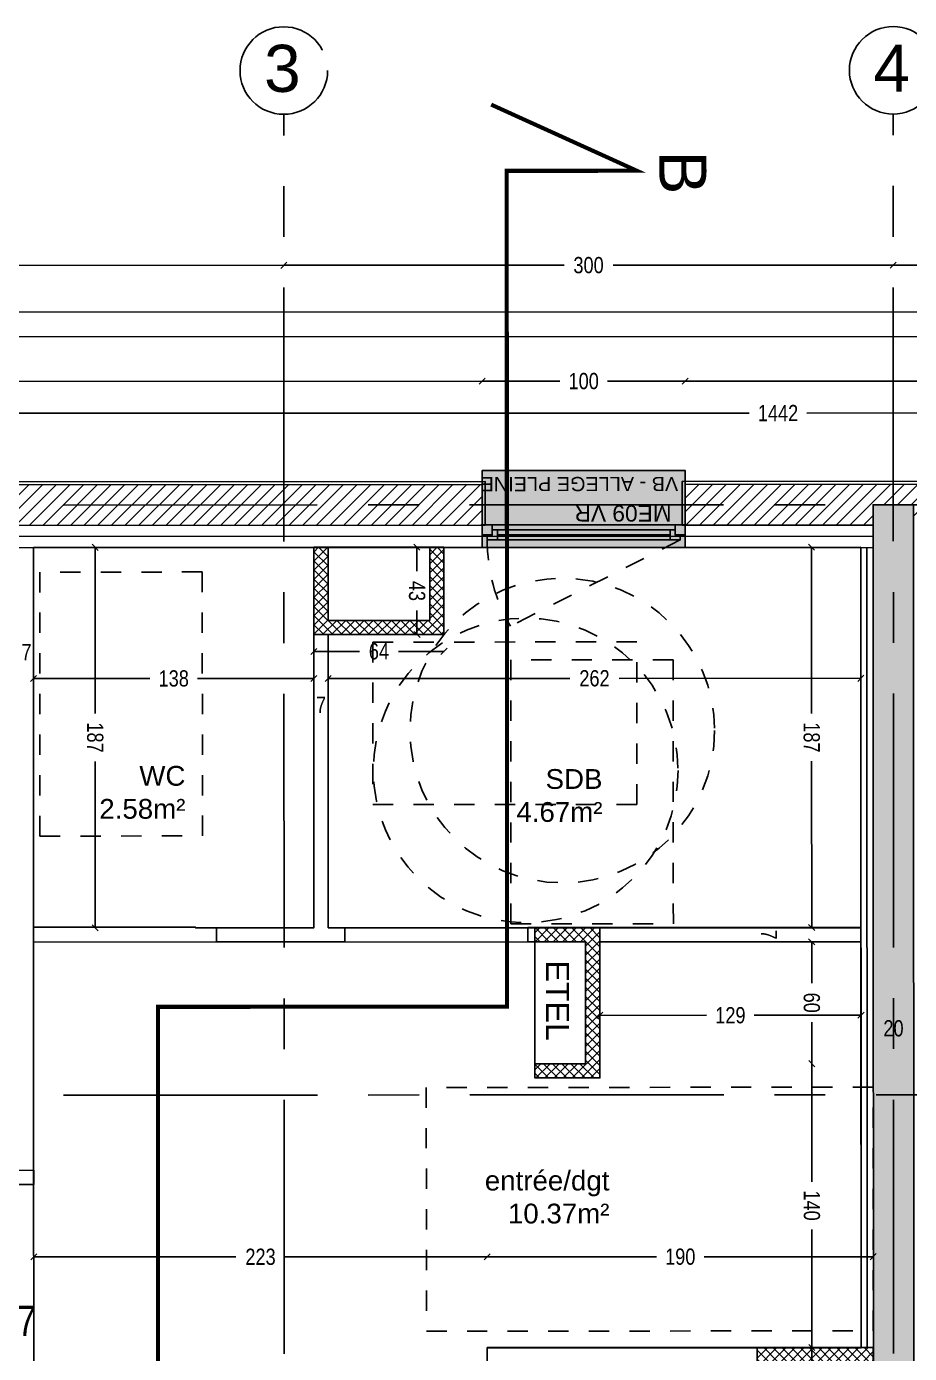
# Model space of a CAD drawing. Header units: millimetres. Extents: x -11.2 to 20.6, y -11.4 to 6.8.
# Drawn here: x -4.27 to 0.08, y 0.23 to 6.76 of the extents above; entities that cross this region are included whole.
import ezdxf

# ---------------------------------------------------------------- set-up
doc = ezdxf.new("R2010")
doc.units = ezdxf.units.MM
for name, pattern in [('0.0.1_Plan masse$0$cartouche PRO tranche 1$0${ Batten }', [0]), ('AXESx2', [4, 2.5, -0.5, 0.5, -0.5]), ('CACHE', [0.375, 0.25, -0.125]), ('INTERROMPU', [0.75, 0.5, -0.25])]:
    doc.linetypes.add(name, pattern=pattern)
doc.layers.get('Defpoints').update_dxf_attribs({"color": 1})
for name, color, linetype in [('01_AH_Coupes', 195, 'AXESx2'), ("02_AH_Files d'axes", 147, 'AXESx2'), ('02_AH_Structure Béton', 10, 'Continuous'), ('02_AH_Structure Béton_H', 11, 'Continuous'), ('02_AH_Structure Maçonnée', 230, 'Continuous'), ('02_AH_Structure Maçonnée_H', 231, 'Continuous'), ('03_AH_Menuiseries Ext', 3, 'Continuous'), ('04_AH_Cloisons', 150, 'Continuous'), ('04_AH_Cloisons_H', 153, 'Continuous'), ('04_AH_Isolation', 2, 'Continuous'), ('04_AH_Isolation_H', 2, 'Continuous'), ('07_AH_Côtes 50e', 7, 'Continuous'), ('07_AH_Perso-Symboles-...', 8, 'Continuous'), ('07_AH_Textes 50e', 7, 'Continuous')]:
    doc.layers.add(name, color=color, linetype=linetype)
doc.layers.add('07_AH_SHAB', color=130, linetype='Continuous', plot=False)
doc.layers.add('10_AH_PANTONE BLANC', color=7, linetype='Continuous', lineweight=0, true_color=0xffffff)
doc.styles.add('ARIAL', font='arial.ttf', dxfattribs={"width": 0.8})
doc.styles.add('Texte 1000', font='arial.ttf', dxfattribs={"height": 1.5})
doc.styles.add('Texte 50', font='arial.ttf', dxfattribs={"height": 0.075})
doc.dimstyles.new('B+B_100', dxfattribs={"dimscale": 0, "dimtxt": 0.15, "dimasz": 0.035, "dimexe": 0.015, "dimexo": 0.03, "dimgap": 0.05, "dimtad": 0, "dimdec": 0, "dimlfac": 100, "dimdsep": 46, "dimtxsty": 'ARIAL', "dimblk": 'OBLIQUE', "dimcen": 0, "dimse1": 1, "dimse2": 1, "dimadec": 0, "dimazin": 0, "dimtp": 5, "dimtm": 2, "dimtfac": 1, "dimtdec": 0, "dimtofl": 0, "dimtmove": 2, "dimatfit": 3, "dimldrblk": 'OBLIQUE', "dimfxl": 1, "dimtolj": 1, "dimarcsym": 0})
doc.dimstyles.new('B+B_50', dxfattribs={"dimscale": 0, "dimtxt": 0.08, "dimasz": 0.03, "dimexe": 0.015, "dimexo": 0.03, "dimgap": 0.05, "dimtad": 0, "dimdec": 0, "dimlfac": 100, "dimdsep": 46, "dimtxsty": 'ARIAL', "dimblk": 'OBLIQUE', "dimcen": 0, "dimse1": 1, "dimse2": 1, "dimadec": 0, "dimazin": 0, "dimtp": 5, "dimtm": 2, "dimtfac": 1, "dimtdec": 0, "dimtofl": 0, "dimtmove": 2, "dimatfit": 3, "dimldrblk": 'OBLIQUE', "dimfxl": 1, "dimtolj": 1, "dimarcsym": 0})
pattern_1 = [(45.0186991, (-4278.322744, -90.391835), (-0.02245796613, 0.02244331208), []), (135.0186991, (-4278.322744, -90.391835), (-0.02244331208, -0.02245796613), [])]

# ---------------------------------------------------------------- blocks, each defined once
blk = doc.blocks.new('_Oblique')
at = {"color": 0, "linetype": 'ByBlock', "lineweight": -2}
blk.add_line((-0.5, -0.5), (0.5, 0.5), dxfattribs=at)
blk = doc.blocks.new('*D329')
at = {"layer": '07_AH_Côtes 50e', "color": 0, "lineweight": -2, "transparency": 16777216}
for p, q in [((-8.6815, 5.0122), (-5.4745, 5.0132)), ((-2.0258, 5.0143), (-5.2328, 5.0133))]:
    blk.add_line(p, q, dxfattribs=at)
at = {"layer": 'Defpoints', "color": 0, "transparency": 16777216}
for p in [(-2.0258, 5.0143), (-2.0257, 4.6452), (-8.6813, 4.523)]:
    blk.add_point(p, dxfattribs=at)
at = {"layer": '07_AH_Côtes 50e', "color": 0, "lineweight": -2, "transparency": 16777216, "xscale": 0.03, "yscale": 0.03, "zscale": 0.03}
for p, rotation in [((-8.6815, 5.0122), 180.0186991388701), ((-2.0258, 5.0143), 0.01869913887016166)]:
    blk.add_blockref('_Oblique', p, dxfattribs=dict(at, rotation=rotation))
at = {"layer": '07_AH_Côtes 50e', "color": 0, "transparency": 16777216, "insert": (-5.3536, 5.0132), "char_height": 0.08, "attachment_point": 5, "rotation": 0.0187, "style": 'ARIAL'}
blk.add_mtext('\\A1;666', dxfattribs=at)
blk = doc.blocks.new('*D330')
at = {"layer": '07_AH_Côtes 50e', "color": 0, "lineweight": -2, "transparency": 16777216}
for p, q in [((-2.0258, 5.0143), (-1.6434, 5.0145)), ((-1.0258, 5.0147), (-1.4082, 5.0145))]:
    blk.add_line(p, q, dxfattribs=at)
at = {"layer": 'Defpoints', "color": 0, "transparency": 16777216}
for p in [(-1.0258, 5.0147), (-2.0257, 4.6452), (-1.0257, 4.6753)]:
    blk.add_point(p, dxfattribs=at)
at = {"layer": '07_AH_Côtes 50e', "color": 0, "lineweight": -2, "transparency": 16777216, "xscale": 0.03, "yscale": 0.03, "zscale": 0.03}
for p, rotation in [((-2.0258, 5.0143), 180.0186991388701), ((-1.0258, 5.0147), 0.01869913887016166)]:
    blk.add_blockref('_Oblique', p, dxfattribs=dict(at, rotation=rotation))
at = {"layer": '07_AH_Côtes 50e', "color": 0, "transparency": 16777216, "insert": (-1.5258, 5.0145), "char_height": 0.08, "attachment_point": 5, "rotation": 0.0187, "style": 'ARIAL'}
blk.add_mtext('\\A1;100', dxfattribs=at)
blk = doc.blocks.new('*D331')
at = {"layer": '07_AH_Côtes 50e', "color": 0, "lineweight": -2, "transparency": 16777216}
for p, q in [((-1.0258, 5.0147), (0.3391, 5.0151)), ((1.9464, 5.0156), (0.5816, 5.0152))]:
    blk.add_line(p, q, dxfattribs=at)
at = {"layer": 'Defpoints', "color": 0, "transparency": 16777216}
for p in [(1.9464, 5.0156), (-1.0257, 4.6753), (1.9465, 4.6764)]:
    blk.add_point(p, dxfattribs=at)
at = {"layer": '07_AH_Côtes 50e', "color": 0, "lineweight": -2, "transparency": 16777216, "xscale": 0.03, "yscale": 0.03, "zscale": 0.03}
for p, rotation in [((-1.0258, 5.0147), 180.0186991388701), ((1.9464, 5.0156), 0.01869913887016166)]:
    blk.add_blockref('_Oblique', p, dxfattribs=dict(at, rotation=rotation))
at = {"layer": '07_AH_Côtes 50e', "color": 0, "transparency": 16777216, "insert": (0.4603, 5.0151), "char_height": 0.08, "attachment_point": 5, "rotation": 0.0187, "style": 'ARIAL'}
blk.add_mtext('\\A1;297', dxfattribs=at)
blk = doc.blocks.new('*D333')
at = {"layer": '07_AH_Côtes 50e', "color": 0, "lineweight": -2, "transparency": 16777216}
for p, q in [((-7.8017, 5.2317), (0.9358, 5.2345)), ((9.9583, 5.2375), (1.2208, 5.2346))]:
    blk.add_line(p, q, dxfattribs=at)
at = {"layer": 'Defpoints', "color": 0, "transparency": 16777216}
for p in [(9.9583, 5.2375), (-7.8016, 4.8625), (9.9584, 4.8683)]:
    blk.add_point(p, dxfattribs=at)
at = {"layer": '07_AH_Côtes 50e', "color": 0, "lineweight": -2, "transparency": 16777216, "xscale": 0.03, "yscale": 0.03, "zscale": 0.03}
for p, rotation in [((-7.8017, 5.2317), 180.0186991388701), ((9.9583, 5.2375), 0.01869913887016166)]:
    blk.add_blockref('_Oblique', p, dxfattribs=dict(at, rotation=rotation))
at = {"layer": '07_AH_Côtes 50e', "color": 0, "transparency": 16777216, "insert": (1.0783, 5.2346), "char_height": 0.08, "attachment_point": 5, "rotation": 0.0187, "style": 'ARIAL'}
blk.add_mtext('\\A1;1776', dxfattribs=at)
blk = doc.blocks.new('*D337')
at = {"layer": '07_AH_Côtes 50e', "color": 0, "lineweight": -2, "transparency": 16777216}
for p, q in [((19.1058, 5.3616), (5.3583, 5.3571)), ((-8.6816, 5.3525), (5.0659, 5.357))]:
    blk.add_line(p, q, dxfattribs=at)
at = {"layer": 'Defpoints', "color": 0, "transparency": 16777216}
for p in [(19.1058, 5.3616), (-8.6813, 4.523), (19.106, 4.5321)]:
    blk.add_point(p, dxfattribs=at)
at = {"layer": '07_AH_Côtes 50e', "color": 0, "lineweight": -2, "transparency": 16777216, "xscale": 0.03, "yscale": 0.03, "zscale": 0.03}
for p, rotation in [((-8.6816, 5.3525), 180.0186991388701), ((19.1058, 5.3616), 0.01869913887016166)]:
    blk.add_blockref('_Oblique', p, dxfattribs=dict(at, rotation=rotation))
at = {"layer": '07_AH_Côtes 50e', "color": 0, "transparency": 16777216, "insert": (5.2121, 5.3571), "char_height": 0.08, "attachment_point": 5, "rotation": 0.0187, "style": 'ARIAL'}
blk.add_mtext('\\A1;2779', dxfattribs=at)
blk = doc.blocks.new('*D349')
at = {"layer": '07_AH_Côtes 50e', "color": 0, "lineweight": -2, "transparency": 16777216}
for p, q in [((-0.7974, -7.8746), (0.0357, -7.8743)), ((1.104, -7.874), (0.2709, -7.8742))]:
    blk.add_line(p, q, dxfattribs=at)
at = {"layer": 'Defpoints', "color": 0, "transparency": 16777216}
for p in [(1.0999, 4.6462), (-0.7975, -7.4395), (1.104, -7.874)]:
    blk.add_point(p, dxfattribs=at)
at = {"layer": '07_AH_Côtes 50e', "color": 0, "lineweight": -2, "transparency": 16777216, "xscale": 0.03, "yscale": 0.03, "zscale": 0.03}
for p, rotation in [((-0.7974, -7.8746), 180.0186991388701), ((1.104, -7.874), 0.01869913887016166)]:
    blk.add_blockref('_Oblique', p, dxfattribs=dict(at, rotation=rotation))
at = {"layer": '07_AH_Côtes 50e', "color": 0, "transparency": 16777216, "insert": (0.1533, -7.8743), "char_height": 0.08, "attachment_point": 5, "rotation": 0.0187, "style": 'ARIAL'}
blk.add_mtext('\\A1;190', dxfattribs=at)
blk = doc.blocks.new('*D400')
at = {"layer": 'Defpoints', "color": 0, "transparency": 16777216}
for p in [(-0.1006, 1.8271), (0.0994, 1.7659), (-0.1006, 1.7585)]:
    blk.add_point(p, dxfattribs=at)
at = {"layer": '07_AH_Côtes 50e', "color": 0, "transparency": 16777216, "insert": (-0.0006, 1.8272), "char_height": 0.08, "attachment_point": 5, "rotation": 0.0187, "style": 'ARIAL'}
blk.add_mtext('\\A1;20', dxfattribs=at)
blk = doc.blocks.new('*D558')
at = {"layer": '07_AH_Côtes 50e', "color": 0, "lineweight": -2, "transparency": 16777216}
for p, q in [((-6.0251, 5.584), (-4.6338, 5.5845)), ((-3.0018, 5.585), (-4.3931, 5.5846))]:
    blk.add_line(p, q, dxfattribs=at)
at = {"layer": 'Defpoints', "color": 0, "transparency": 16777216}
for p in [(-3.0019, 5.9733), (-6.0252, 5.7172), (-3.0018, 5.585)]:
    blk.add_point(p, dxfattribs=at)
at = {"layer": '07_AH_Côtes 50e', "color": 0, "lineweight": -2, "transparency": 16777216, "xscale": 0.03, "yscale": 0.03, "zscale": 0.03}
for p, rotation in [((-6.0251, 5.584), 180.0186991388964), ((-3.0018, 5.585), 0.01869913889636942)]:
    blk.add_blockref('_Oblique', p, dxfattribs=dict(at, rotation=rotation))
at = {"layer": '07_AH_Côtes 50e', "color": 0, "transparency": 16777216, "insert": (-4.5135, 5.5845), "char_height": 0.08, "attachment_point": 5, "rotation": 0.0187, "style": 'ARIAL'}
blk.add_mtext('\\A1;302', dxfattribs=at)
blk = doc.blocks.new('*D559')
at = {"layer": '07_AH_Côtes 50e', "color": 0, "lineweight": -2, "transparency": 16777216}
for p, q in [((-3.0018, 5.585), (-1.6224, 5.5855)), ((-0.0018, 5.586), (-1.3813, 5.5855))]:
    blk.add_line(p, q, dxfattribs=at)
at = {"layer": 'Defpoints', "color": 0, "transparency": 16777216}
for p in [(-3.0019, 5.9733), (-0.0019, 5.9632), (-0.0018, 5.586)]:
    blk.add_point(p, dxfattribs=at)
at = {"layer": '07_AH_Côtes 50e', "color": 0, "lineweight": -2, "transparency": 16777216, "xscale": 0.03, "yscale": 0.03, "zscale": 0.03}
for p, rotation in [((-3.0018, 5.585), 180.0186991388964), ((-0.0018, 5.586), 0.01869913889636942)]:
    blk.add_blockref('_Oblique', p, dxfattribs=dict(at, rotation=rotation))
at = {"layer": '07_AH_Côtes 50e', "color": 0, "transparency": 16777216, "insert": (-1.5018, 5.5855), "char_height": 0.08, "attachment_point": 5, "rotation": 0.0187, "style": 'ARIAL'}
blk.add_mtext('\\A1;300', dxfattribs=at)
blk = doc.blocks.new('*D560')
at = {"layer": '07_AH_Côtes 50e', "color": 0, "lineweight": -2, "transparency": 16777216}
for p, q in [((-0.0018, 5.586), (3.1385, 5.587)), ((6.5082, 5.5881), (3.3679, 5.5871))]:
    blk.add_line(p, q, dxfattribs=at)
at = {"layer": 'Defpoints', "color": 0, "transparency": 16777216}
for p in [(-0.0019, 5.9632), (6.5081, 5.7988), (6.5082, 5.5881)]:
    blk.add_point(p, dxfattribs=at)
at = {"layer": '07_AH_Côtes 50e', "color": 0, "lineweight": -2, "transparency": 16777216, "xscale": 0.03, "yscale": 0.03, "zscale": 0.03}
for p, rotation in [((-0.0018, 5.586), 180.0186991388964), ((6.5082, 5.5881), 0.01869913889631853)]:
    blk.add_blockref('_Oblique', p, dxfattribs=dict(at, rotation=rotation))
at = {"layer": '07_AH_Côtes 50e', "color": 0, "transparency": 16777216, "insert": (3.2532, 5.587), "char_height": 0.08, "attachment_point": 5, "rotation": 0.0187, "style": 'ARIAL'}
blk.add_mtext('\\A1;651', dxfattribs=at)
blk = doc.blocks.new('FEN09')
at = {"layer": '10_AH_PANTONE BLANC'}
h = blk.add_hatch(color=256, dxfattribs=at)
h.dxf.hatch_style = 1
h.paths.add_polyline_path([(28.1752, 171.7799), (27.1752, 171.7804), (27.1753, 172.1597), (28.1753, 172.1592)])
at = {"ltscale": 0.1}
for p, q in [((28.1003, 172.1217), (27.2503, 172.1221)), ((28.1753, 172.1217), (28.1753, 172.0967)), ((28.1003, 172.0967), (27.2503, 172.0971)), ((28.1378, 172.0967), (28.1253, 172.0967)), ((28.1753, 172.0967), (28.1753, 172.0967))]:
    blk.add_line(p, q, dxfattribs=at)
at = {"color": 251}
blk.add_line((27.2253, 172.0471), (28.1753, 172.0467), dxfattribs=at)
at = {"color": 251, "linetype": 'CACHE', "ltscale": 0.3, "flags": 128}
blk.add_lwpolyline([(27.2003, 172.1221), (28.0366, 172.5467)], dxfattribs=at)
at = {"ltscale": 0.1}
for points in [[(28.1753, 172.1592), (27.1753, 172.1597), (27.1752, 171.7804), (28.1752, 171.7799)], [(27.2253, 172.0971), (27.1753, 172.0971), (27.1753, 172.0471), (27.2253, 172.0471)], [(27.2253, 172.0471), (27.2253, 172.0971), (27.1753, 172.0971), (27.1753, 172.0471)], [(28.1253, 172.0467), (28.1253, 172.0967), (28.1753, 172.0967), (28.1753, 172.0467)]]:
    blk.add_lwpolyline(points, close=True, dxfattribs=at)
blk.add_lwpolyline([(27.1752, 171.7804), (28.1752, 171.7799), (28.1753, 172.1592), (27.1753, 172.1597)], close=True)
for points in [[(27.2253, 172.0721), (27.2503, 172.0721), (27.2503, 172.1221), (27.2003, 172.1221), (27.2003, 172.0971)], [(28.1253, 172.0717), (28.1003, 172.0717), (28.1003, 172.1217), (28.1503, 172.1217), (28.1503, 172.0967)], [(27.2253, 172.0721), (28.1253, 172.0717)], [(28.1378, 172.0967), (28.1253, 172.0967)]]:
    blk.add_lwpolyline(points, dxfattribs=at)
at = {"color": 251, "linetype": 'CACHE', "ltscale": 0.3}
blk.add_arc((27.3003, 172.1221), 0.85, 359.9744, 29.97441, dxfattribs=at)
at = {"insert": (27.2422, 172.0314), "char_height": 0.08, "attachment_point": 1, "rotation": 359.97441, "style": 'Texte 1000'}
blk.add_mtext_dynamic_manual_height_columns('ME09 VR', width=1.459488, gutter_width=7.5, heights=[0], dxfattribs=at)
at = {"layer": '03_AH_Menuiseries Ext', "ltscale": 0.1, "insert": (28.3952, 171.8107), "char_height": 0.07, "attachment_point": 8, "rotation": 360, "style": 'Texte 50'}
blk.add_mtext_dynamic_manual_height_columns('\\A1;\\pxql;VB - ALLEGE PLEINE', width=2.370484, gutter_width=0.4, heights=[0], dxfattribs=at)
blk = doc.blocks.new('*D429')
at = {"layer": '07_AH_Côtes 50e', "color": 0, "lineweight": -2, "transparency": 16777216}
for p, q in [((-7.7766, 4.8552), (-0.7113, 4.8575)), ((6.6384, 4.8599), (-0.4269, 4.8576))]:
    blk.add_line(p, q, dxfattribs=at)
at = {"layer": 'Defpoints', "color": 0, "transparency": 16777216}
for p in [(-7.7766, 4.8552), (-7.7765, 4.653), (6.6385, 4.538)]:
    blk.add_point(p, dxfattribs=at)
at = {"layer": '07_AH_Côtes 50e', "color": 0, "lineweight": -2, "transparency": 16777216, "xscale": 0.03, "yscale": 0.03, "zscale": 0.03}
for p, rotation in [((-7.7766, 4.8552), 180.0186991388701), ((6.6384, 4.8599), 0.01869913887019514)]:
    blk.add_blockref('_Oblique', p, dxfattribs=dict(at, rotation=rotation))
at = {"layer": '07_AH_Côtes 50e', "color": 0, "transparency": 16777216, "insert": (-0.5691, 4.8575), "char_height": 0.08, "attachment_point": 5, "rotation": 0.0187, "style": 'ARIAL'}
blk.add_mtext('\\A1;1442', dxfattribs=at)
blk = doc.blocks.new('*D350')
at = {"layer": '07_AH_Côtes 50e', "color": 0, "lineweight": -2, "transparency": 16777216}
for p, q in [((-2.784, 3.5505), (-1.5935, 3.5509)), ((-0.1612, 3.5513), (-1.3517, 3.5509))]:
    blk.add_line(p, q, dxfattribs=at)
at = {"layer": 'Defpoints', "color": 0, "transparency": 16777216}
for p in [(-2.784, 3.5505), (-2.784, 3.523), (-0.1611, 3.5238)]:
    blk.add_point(p, dxfattribs=at)
at = {"layer": '07_AH_Côtes 50e', "color": 0, "lineweight": -2, "transparency": 16777216, "xscale": 0.03, "yscale": 0.03, "zscale": 0.03}
for p, rotation in [((-2.784, 3.5505), 180.0186991388701), ((-0.1612, 3.5513), 0.01869913887019514)]:
    blk.add_blockref('_Oblique', p, dxfattribs=dict(at, rotation=rotation))
at = {"layer": '07_AH_Côtes 50e', "color": 0, "transparency": 16777216, "insert": (-1.4726, 3.5509), "char_height": 0.08, "attachment_point": 5, "rotation": 0.0187, "style": 'ARIAL'}
blk.add_mtext('\\A1;262', dxfattribs=at)
blk = doc.blocks.new('*D351')
at = {"layer": 'Defpoints', "color": 0, "transparency": 16777216}
for p in [(-2.854, 3.6188), (-2.854, 3.5504), (-2.784, 3.523)]:
    blk.add_point(p, dxfattribs=at)
at = {"layer": '07_AH_Côtes 50e', "color": 0, "transparency": 16777216, "insert": (-2.819, 3.4205), "char_height": 0.08, "attachment_point": 5, "rotation": 0.0187, "style": 'ARIAL'}
blk.add_mtext('\\A1;7', dxfattribs=at)
blk = doc.blocks.new('*D431')
at = {"layer": '07_AH_Côtes 50e', "color": 0, "lineweight": -2, "transparency": 16777216}
for p, q in [((-4.234, 3.55), (-3.6618, 3.5502)), ((-2.854, 3.5504), (-3.4262, 3.5503))]:
    blk.add_line(p, q, dxfattribs=at)
at = {"layer": 'Defpoints', "color": 0, "transparency": 16777216}
for p in [(-2.854, 3.6188), (-4.234, 3.55), (-4.234, 3.55)]:
    blk.add_point(p, dxfattribs=at)
at = {"layer": '07_AH_Côtes 50e', "color": 0, "lineweight": -2, "transparency": 16777216, "xscale": 0.03, "yscale": 0.03, "zscale": 0.03}
for p, rotation in [((-4.234, 3.55), 180.0186991388701), ((-2.854, 3.5504), 0.01869913887019514)]:
    blk.add_blockref('_Oblique', p, dxfattribs=dict(at, rotation=rotation))
at = {"layer": '07_AH_Côtes 50e', "color": 0, "transparency": 16777216, "insert": (-3.544, 3.5502), "char_height": 0.08, "attachment_point": 5, "rotation": 0.0187, "style": 'ARIAL'}
blk.add_mtext('\\A1;138', dxfattribs=at)
blk = doc.blocks.new('*D432')
at = {"layer": 'Defpoints', "color": 0, "transparency": 16777216}
for p in [(-4.3039, 3.55), (-4.3039, 3.55), (-4.234, 3.55)]:
    blk.add_point(p, dxfattribs=at)
at = {"layer": '07_AH_Côtes 50e', "color": 0, "transparency": 16777216, "insert": (-4.269, 3.68), "char_height": 0.08, "attachment_point": 5, "rotation": 0.0187, "style": 'ARIAL'}
blk.add_mtext('\\A1;7', dxfattribs=at)
blk = doc.blocks.new('*D353')
at = {"layer": '07_AH_Côtes 50e', "color": 0, "lineweight": -2, "transparency": 16777216}
for p, q in [((-2.0004, 0.7024), (-1.1679, 0.7027)), ((-0.1002, 0.703), (-0.9327, 0.7028))]:
    blk.add_line(p, q, dxfattribs=at)
at = {"layer": 'Defpoints', "color": 0, "transparency": 16777216}
for p in [(-2.0004, 0.7024), (-2.0002, 0.2551), (-0.1001, 0.2558)]:
    blk.add_point(p, dxfattribs=at)
at = {"layer": '07_AH_Côtes 50e', "color": 0, "lineweight": -2, "transparency": 16777216, "xscale": 0.03, "yscale": 0.03, "zscale": 0.03}
for p, rotation in [((-2.0004, 0.7024), 180.0186991388701), ((-0.1002, 0.703), 0.01869913887019514)]:
    blk.add_blockref('_Oblique', p, dxfattribs=dict(at, rotation=rotation))
at = {"layer": '07_AH_Côtes 50e', "color": 0, "transparency": 16777216, "insert": (-1.0503, 0.7027), "char_height": 0.08, "attachment_point": 5, "rotation": 0.0187, "style": 'ARIAL'}
blk.add_mtext('\\A1;190', dxfattribs=at)
blk = doc.blocks.new('*D433')
at = {"layer": '07_AH_Côtes 50e', "color": 0, "lineweight": -2, "transparency": 16777216}
for p, q in [((-4.2331, 0.7017), (-3.238, 0.702)), ((-2.0004, 0.7024), (-2.9955, 0.7021))]:
    blk.add_line(p, q, dxfattribs=at)
at = {"layer": 'Defpoints', "color": 0, "transparency": 16777216}
for p in [(-4.2332, 1.0942), (-4.2331, 0.7017), (-2.0002, 0.2551)]:
    blk.add_point(p, dxfattribs=at)
at = {"layer": '07_AH_Côtes 50e', "color": 0, "lineweight": -2, "transparency": 16777216, "xscale": 0.03, "yscale": 0.03, "zscale": 0.03}
for p, rotation in [((-4.2331, 0.7017), 180.0186991388701), ((-2.0004, 0.7024), 0.01869913887019514)]:
    blk.add_blockref('_Oblique', p, dxfattribs=dict(at, rotation=rotation))
at = {"layer": '07_AH_Côtes 50e', "color": 0, "transparency": 16777216, "insert": (-3.1167, 0.7021), "char_height": 0.08, "attachment_point": 5, "rotation": 0.0187, "style": 'ARIAL'}
blk.add_mtext('\\A1;223', dxfattribs=at)
blk = doc.blocks.new('*D354')
at = {"layer": 'Defpoints', "color": 0, "transparency": 16777216}
for p in [(-4.3032, 1.0592), (-4.2332, 1.0942), (-4.3031, 0.7017)]:
    blk.add_point(p, dxfattribs=at)
at = {"layer": '07_AH_Côtes 50e', "color": 0, "transparency": 16777216, "insert": (-4.268, 0.3867), "char_height": 0.15, "attachment_point": 5, "rotation": 0.0187, "style": 'ARIAL'}
blk.add_mtext('\\A1;7', dxfattribs=at)
blk = doc.blocks.new('*D434')
at = {"layer": '07_AH_Côtes 50e', "color": 0, "lineweight": -2, "transparency": 16777216}
for p, q in [((-1.4463, 1.8914), (-0.9212, 1.8916)), ((-0.1606, 1.8918), (-0.6857, 1.8917))]:
    blk.add_line(p, q, dxfattribs=at)
at = {"layer": 'Defpoints', "color": 0, "transparency": 16777216}
for p in [(-1.4463, 1.8914), (-1.4462, 1.6534), (-0.1605, 1.6538)]:
    blk.add_point(p, dxfattribs=at)
at = {"layer": '07_AH_Côtes 50e', "color": 0, "lineweight": -2, "transparency": 16777216, "xscale": 0.03, "yscale": 0.03, "zscale": 0.03}
for p, rotation in [((-1.4463, 1.8914), 180.0186991388701), ((-0.1606, 1.8918), 0.01869913887019514)]:
    blk.add_blockref('_Oblique', p, dxfattribs=dict(at, rotation=rotation))
at = {"layer": '07_AH_Côtes 50e', "color": 0, "transparency": 16777216, "insert": (-0.8035, 1.8916), "char_height": 0.08, "attachment_point": 5, "rotation": 0.0187, "style": 'ARIAL'}
blk.add_mtext('\\A1;129', dxfattribs=at)
blk = doc.blocks.new('*D451')
at = {"layer": '07_AH_Côtes 50e', "color": 0, "lineweight": -2, "transparency": 16777216}
for p, q in [((-2.854, 3.6837), (-2.6296, 3.6838)), ((-2.2134, 3.6839), (-2.4379, 3.6838))]:
    blk.add_line(p, q, dxfattribs=at)
at = {"layer": 'Defpoints', "color": 0, "transparency": 16777216}
for p in [(-2.8541, 3.7665), (-2.2135, 3.7667), (-2.2134, 3.6839)]:
    blk.add_point(p, dxfattribs=at)
at = {"layer": '07_AH_Côtes 50e', "color": 0, "lineweight": -2, "transparency": 16777216, "xscale": 0.03, "yscale": 0.03, "zscale": 0.03}
for p, rotation in [((-2.854, 3.6837), 180.0186991388701), ((-2.2134, 3.6839), 0.01869913887016166)]:
    blk.add_blockref('_Oblique', p, dxfattribs=dict(at, rotation=rotation))
at = {"layer": '07_AH_Côtes 50e', "color": 0, "transparency": 16777216, "insert": (-2.5337, 3.6838), "char_height": 0.08, "attachment_point": 5, "rotation": 0.0187, "style": 'ARIAL'}
blk.add_mtext('\\A1;64', dxfattribs=at)
blk = doc.blocks.new('*D361')
at = {"layer": '07_AH_Côtes 50e', "color": 0, "lineweight": -2, "transparency": 16777216}
for p, q in [((-0.4039, 4.1965), (-0.4037, 3.3778)), ((-0.4033, 2.3237), (-0.4036, 3.1424))]:
    blk.add_line(p, q, dxfattribs=at)
at = {"layer": 'Defpoints', "color": 0, "transparency": 16777216}
for p in [(-0.1821, 4.1965), (-0.4033, 2.3237), (-0.1815, 2.3238)]:
    blk.add_point(p, dxfattribs=at)
at = {"layer": '07_AH_Côtes 50e', "color": 0, "lineweight": -2, "transparency": 16777216, "xscale": 0.03, "yscale": 0.03, "zscale": 0.03}
for p, rotation in [((-0.4039, 4.1965), 90.01869913888217), ((-0.4033, 2.3237), 270.0186991388822)]:
    blk.add_blockref('_Oblique', p, dxfattribs=dict(at, rotation=rotation))
at = {"layer": '07_AH_Côtes 50e', "color": 0, "transparency": 16777216, "insert": (-0.4036, 3.2601), "char_height": 0.08, "attachment_point": 5, "rotation": 270.0187, "style": 'ARIAL'}
blk.add_mtext('\\A1;187', dxfattribs=at)
blk = doc.blocks.new('*D452')
at = {"layer": 'Defpoints', "color": 0, "transparency": 16777216}
for p in [(-0.1815, 2.3238), (-0.4033, 2.2537), (-0.4033, 2.2537)]:
    blk.add_point(p, dxfattribs=at)
at = {"layer": '07_AH_Côtes 50e', "color": 0, "transparency": 16777216, "insert": (-0.6133, 2.2887), "char_height": 0.08, "attachment_point": 5, "rotation": 270.0187, "style": 'ARIAL'}
blk.add_mtext('\\A1;7', dxfattribs=at)
blk = doc.blocks.new('*D453')
at = {"layer": '07_AH_Côtes 50e', "color": 0, "lineweight": -2, "transparency": 16777216}
for p, q in [((-0.4033, 2.2537), (-0.4032, 2.0497)), ((-0.4031, 1.6537), (-0.4032, 1.8578))]:
    blk.add_line(p, q, dxfattribs=at)
at = {"layer": 'Defpoints', "color": 0, "transparency": 16777216}
for p in [(-0.4033, 2.2537), (-0.4535, 1.6537), (-0.4031, 1.6537)]:
    blk.add_point(p, dxfattribs=at)
at = {"layer": '07_AH_Côtes 50e', "color": 0, "lineweight": -2, "transparency": 16777216, "xscale": 0.03, "yscale": 0.03, "zscale": 0.03}
for p, rotation in [((-0.4033, 2.2537), 90.01869913888217), ((-0.4031, 1.6537), 270.0186991388822)]:
    blk.add_blockref('_Oblique', p, dxfattribs=dict(at, rotation=rotation))
at = {"layer": '07_AH_Côtes 50e', "color": 0, "transparency": 16777216, "insert": (-0.4032, 1.9537), "char_height": 0.08, "attachment_point": 5, "rotation": 270.0187, "style": 'ARIAL'}
blk.add_mtext('\\A1;60', dxfattribs=at)
blk = doc.blocks.new('*D454')
at = {"layer": '07_AH_Côtes 50e', "color": 0, "lineweight": -2, "transparency": 16777216}
for p, q in [((-0.4031, 1.6537), (-0.4029, 1.0723)), ((-0.4027, 0.2557), (-0.4028, 0.8371))]:
    blk.add_line(p, q, dxfattribs=at)
at = {"layer": 'Defpoints', "color": 0, "transparency": 16777216}
for p in [(-0.4535, 1.6537), (-0.5294, 0.2556), (-0.4027, 0.2557)]:
    blk.add_point(p, dxfattribs=at)
at = {"layer": '07_AH_Côtes 50e', "color": 0, "lineweight": -2, "transparency": 16777216, "xscale": 0.03, "yscale": 0.03, "zscale": 0.03}
for p, rotation in [((-0.4031, 1.6537), 90.01869913888217), ((-0.4027, 0.2557), 270.0186991388822)]:
    blk.add_blockref('_Oblique', p, dxfattribs=dict(at, rotation=rotation))
at = {"layer": '07_AH_Côtes 50e', "color": 0, "transparency": 16777216, "insert": (-0.4029, 0.9547), "char_height": 0.08, "attachment_point": 5, "rotation": 270.0187, "style": 'ARIAL'}
blk.add_mtext('\\A1;140', dxfattribs=at)
blk = doc.blocks.new('*D455')
at = {"layer": '07_AH_Côtes 50e', "color": 0, "lineweight": -2, "transparency": 16777216}
for p, q in [((-0.4027, 0.2557), (-0.4026, 0.0117)), ((-0.4024, -0.4243), (-0.4025, -0.1804))]:
    blk.add_line(p, q, dxfattribs=at)
at = {"layer": 'Defpoints', "color": 0, "transparency": 16777216}
for p in [(-0.5294, 0.2556), (-0.4024, -0.4243), (-0.4024, -0.4243)]:
    blk.add_point(p, dxfattribs=at)
at = {"layer": '07_AH_Côtes 50e', "color": 0, "lineweight": -2, "transparency": 16777216, "xscale": 0.03, "yscale": 0.03, "zscale": 0.03}
for p, rotation in [((-0.4027, 0.2557), 90.01869913888217), ((-0.4024, -0.4243), 270.0186991388822)]:
    blk.add_blockref('_Oblique', p, dxfattribs=dict(at, rotation=rotation))
at = {"layer": '07_AH_Côtes 50e', "color": 0, "transparency": 16777216, "insert": (-0.4025, -0.0843), "char_height": 0.08, "attachment_point": 5, "rotation": 270.0187, "style": 'ARIAL'}
blk.add_mtext('\\A1;68', dxfattribs=at)
blk = doc.blocks.new('*D467')
at = {"layer": '07_AH_Côtes 50e', "color": 0, "lineweight": -2, "transparency": 16777216}
for p, q in [((-3.9313, 4.1961), (-3.9311, 3.3771)), ((-3.9307, 2.3226), (-3.931, 3.1417))]:
    blk.add_line(p, q, dxfattribs=at)
at = {"layer": 'Defpoints', "color": 0, "transparency": 16777216}
for p in [(-3.9313, 4.1961), (-2.8542, 4.1965), (-2.8536, 2.3229)]:
    blk.add_point(p, dxfattribs=at)
at = {"layer": '07_AH_Côtes 50e', "color": 0, "lineweight": -2, "transparency": 16777216, "xscale": 0.03, "yscale": 0.03, "zscale": 0.03}
for p, rotation in [((-3.9313, 4.1961), 90.01869913888217), ((-3.9307, 2.3226), 270.0186991388822)]:
    blk.add_blockref('_Oblique', p, dxfattribs=dict(at, rotation=rotation))
at = {"layer": '07_AH_Côtes 50e', "color": 0, "transparency": 16777216, "insert": (-3.931, 3.2594), "char_height": 0.08, "attachment_point": 5, "rotation": 270.0187, "style": 'ARIAL'}
blk.add_mtext('\\A1;187', dxfattribs=at)
blk = doc.blocks.new('*D468')
at = {"layer": '07_AH_Côtes 50e', "color": 0, "lineweight": -2, "transparency": 16777216}
for p, q in [((-2.3466, 4.1966), (-2.3465, 4.0788)), ((-2.3464, 3.7666), (-2.3465, 3.8845))]:
    blk.add_line(p, q, dxfattribs=at)
at = {"layer": 'Defpoints', "color": 0, "transparency": 16777216}
for p in [(-2.3579, 4.1966), (-2.3466, 4.1966), (-2.3578, 3.7666)]:
    blk.add_point(p, dxfattribs=at)
at = {"layer": '07_AH_Côtes 50e', "color": 0, "lineweight": -2, "transparency": 16777216, "xscale": 0.03, "yscale": 0.03, "zscale": 0.03}
for p, rotation in [((-2.3466, 4.1966), 90.01869913888217), ((-2.3464, 3.7666), 270.0186991388822)]:
    blk.add_blockref('_Oblique', p, dxfattribs=dict(at, rotation=rotation))
at = {"layer": '07_AH_Côtes 50e', "color": 0, "transparency": 16777216, "insert": (-2.3465, 3.9816), "char_height": 0.08, "attachment_point": 5, "rotation": 270.0187, "style": 'ARIAL'}
blk.add_mtext('\\A1;43', dxfattribs=at)

msp = doc.modelspace()

# ---------------------------------------------------------------- hatches: boundary and pattern name
at = {"layer": '02_AH_Structure Béton_H'}
h = msp.add_hatch(dxfattribs=at)
h.set_pattern_fill('ANSI36', color=256, scale=0.02, angle=0.0187)
h.set_pattern_definition([(45.0186991, (-4278.322744, -90.391835), (0.03363566, 0.1234895056), [0.15875, -0.03175, 0, -0.03175])])
edge = h.paths.add_edge_path()
edge.add_line((0.1002, -0.5), (0.1023, -7.1709))
edge.add_line((0.1023, -7.1709), (-0.0977, -7.1709))
edge.add_line((-0.0977, -7.1709), (-0.1014, 4.4058))
edge.add_line((-0.1014, 4.4058), (0.0986, 4.4059))
edge.add_line((0.0986, 4.4059), (0.1001, -0.3))
at = {"layer": '02_AH_Structure Maçonnée_H'}
h = msp.add_hatch(dxfattribs=at)
h.set_pattern_fill('ANSI31', color=256, scale=0.015, angle=0.0187)
h.set_pattern_definition([(45.0186991, (-4296.581184, -90.397793), (-0.0336869492, 0.0336649681), [])])
h.paths.add_polyline_path([(-2.0256, 4.3052), (-7.7764, 4.3033), (-7.7765, 4.5033), (-2.0257, 4.5052)])
h = msp.add_hatch(dxfattribs=at)
h.set_pattern_fill('ANSI31', color=256, scale=0.015, angle=0.0187)
h.set_pattern_definition([(45.0186991, (-4292.608823, -90.396497), (-0.0336869492, 0.0336649681), [])])
h.paths.add_polyline_path([(-0.1014, 4.3058), (-0.1014, 4.4058), (0.0986, 4.4059), (0.0986, 4.3059), (1.7486, 4.3064), (1.7486, 4.4064), (1.9467, 4.4065), (1.9467, 4.5065), (-1.0257, 4.5055), (-1.0256, 4.3055)])
at = {"layer": '04_AH_Cloisons_H'}
h = msp.add_hatch(dxfattribs=at)
h.set_pattern_fill('ANSI37', color=256, scale=0.01, angle=0.0187)
h.set_pattern_definition(pattern_1)
h.paths.add_polyline_path([(-2.2135, 3.7667), (-2.8541, 3.7665), (-2.8542, 4.1965), (-2.2136, 4.1967)])
h.paths.add_polyline_path([(-2.2835, 3.8367), (-2.7841, 3.8365), (-2.7842, 4.1965), (-2.2836, 4.1967)], flags=16)
h = msp.add_hatch(dxfattribs=at)
h.set_pattern_fill('ANSI37', color=256, scale=0.01, angle=0.0187)
h.set_pattern_definition(pattern_1)
h.paths.add_polyline_path([(-1.4464, 2.3234), (-1.7664, 2.3233), (-1.7662, 1.5833), (-1.4462, 1.5834)])
h.paths.add_polyline_path([(-1.5164, 2.2534), (-1.7664, 2.2533), (-1.7662, 1.6533), (-1.5162, 1.6534)], flags=16)
h = msp.add_hatch(dxfattribs=at)
h.set_pattern_fill('ANSI37', color=256, scale=0.01, angle=0.0187)
h.set_pattern_definition(pattern_1)
h.paths.add_polyline_path([(-0.6709, 0.2556), (-0.1001, 0.2558), (-0.0999, -0.4242), (-0.6707, -0.4244)])
h.paths.add_polyline_path([(-0.6009, 0.1856), (-0.1001, 0.1858), (-0.0999, -0.3542), (-0.6007, -0.3544)], flags=16)

# ---------------------------------------------------------------- linework, layer by layer
at = {"layer": '01_AH_Coupes', "const_width": 0.02}
msp.add_lwpolyline([(-1.9811, 6.3764), (-1.2635, 6.0505), (-1.9045, 6.0503), (-1.9032, 1.9339), (-3.6215, 1.9334), (-3.6172, -11.0653), (-2.5061, -11.0649), (-3.2235, -11.3913)], dxfattribs=at)
at = {"layer": "02_AH_Files d'axes", "ltscale": 0.5}
for p, q in [((-2.9968, -9.775), (-3.0021, 6.3289)), ((0.0032, -9.774), (-0.0021, 6.3299)), ((-10.0874, 4.4025), (20.1786, 4.4124)), ((-10.0864, 1.4967), (18.9652, 1.5062))]:
    msp.add_line(p, q, dxfattribs=at)
for centre in [(-3.0021, 6.5442), (-0.0021, 6.5454)]:
    msp.add_circle(centre, 0.2155, dxfattribs=at)
at = {"layer": '02_AH_Structure Béton'}
msp.add_lwpolyline([(0.1002, -0.5), (0.1023, -7.1709), (-0.0977, -7.1709), (-0.1014, 4.4058), (0.0986, 4.4059), (0.1001, -0.3)], dxfattribs=at)
at = {"layer": '02_AH_Structure Maçonnée'}
for points in [[(-2.0106, 4.3052), (-7.7764, 4.3033), (-7.7765, 4.5183), (-2.0107, 4.5202)], [(-2.0256, 4.3052), (-7.7764, 4.3033), (-7.7765, 4.5033), (-2.0257, 4.5052)]]:
    msp.add_lwpolyline(points, close=True, dxfattribs=at)
for points in [[(-0.1014, 4.3058), (-1.0406, 4.3055), (-1.0407, 4.5205), (1.9617, 4.5215), (1.9617, 4.3065), (1.9486, 4.3065)], [(-0.1014, 4.3058), (-1.0256, 4.3055), (-1.0257, 4.5055), (1.9467, 4.5065), (1.9467, 4.4065)]]:
    msp.add_lwpolyline(points, dxfattribs=at)
at = {"layer": '04_AH_Cloisons'}
msp.add_line((-4.2335, 2.0292), (-4.2342, 4.1959), dxfattribs=at)
at = {"layer": '04_AH_Cloisons', "ltscale": 0.1}
msp.add_lwpolyline([(-2.8041, 3.7665), (-2.2135, 3.7667), (-2.2136, 4.1967), (-2.8542, 4.1965), (-2.8541, 3.7665)], dxfattribs=at)
at = {"layer": '04_AH_Cloisons'}
for points in [[(-2.2135, 3.7667), (-2.8541, 3.7665), (-2.8542, 4.1965), (-2.2136, 4.1967)], [(-2.2835, 3.8367), (-2.7841, 3.8365), (-2.7842, 4.1965), (-2.2836, 4.1967)], [(-1.4464, 2.3234), (-1.7664, 2.3233), (-1.7662, 1.5833), (-1.4462, 1.5834)], [(-1.5164, 2.2534), (-1.7664, 2.2533), (-1.7662, 1.6533), (-1.5162, 1.6534)], [(-8.3502, 1.1278), (-4.2332, 1.1292), (-4.2332, 1.0592), (-8.3502, 1.0578)], [(-1.9802, 0.2552), (-1.9462, 0.2552), (-1.9462, 0.2552), (-1.9802, 0.2552)], [(-0.6709, 0.2556), (-0.1001, 0.2558), (-0.0999, -0.4242), (-0.6707, -0.4244)]]:
    msp.add_lwpolyline(points, close=True, dxfattribs=at)
for points in [[(-2.8536, 2.3229), (-2.8541, 3.7665), (-2.7841, 3.7665), (-2.7836, 2.323)], [(-2.7836, 2.3229), (-2.7015, 2.323), (-2.7015, 2.2529), (-3.3336, 2.2527), (-3.3336, 2.3228), (-2.8536, 2.3229)], [(-1.7664, 2.2533), (-1.8015, 2.2533), (-1.8015, 2.3233), (-0.1608, 2.3238), (-0.1607, 2.2538), (-1.4464, 2.2534), (-1.4464, 2.2734)], [(-2.0002, 0.193), (-2.0002, 0.2051), (-2.0002, 0.2551), (-0.6709, 0.2556), (-0.6709, 0.1856), (-1.9302, 0.1851)], [(-1.9302, 0.1851), (-1.9302, 0.131), (-2.0002, 0.1309), (-2.0002, 0.2552), (-1.9302, 0.2552), (-1.9302, 0.2551)]]:
    msp.add_lwpolyline(points, dxfattribs=at)
at = {"layer": '04_AH_Isolation'}
for p, q in [((-0.1014, 4.1958), (-8.3512, 4.1931)), ((-0.1601, 0.2542), (-0.1614, 4.1958))]:
    msp.add_line(p, q, dxfattribs=at)
msp.add_lwpolyline([(-0.1014, 4.1958), (-8.3512, 4.1931), (-8.3484, -4.5475)], dxfattribs=at)
at = {"layer": '04_AH_Isolation_H', "linetype": '0.0.1_Plan masse$0$cartouche PRO tranche 1$0${ Batten }', "ltscale": 0.3}
msp.add_line((-8.4062, 4.2481), (-0.1014, 4.2508), dxfattribs=at)
at = {"layer": '04_AH_Isolation_H', "linetype": '0.0.1_Plan masse$0$cartouche PRO tranche 1$0${ Batten }', "ltscale": 0.15}
msp.add_line((-0.1301, 0.2542), (-0.1314, 4.1958), dxfattribs=at)
at = {"layer": '07_AH_Perso-Symboles-...', "linetype": 'INTERROMPU', "ltscale": 0.2}
for points in [[(-3.4033, 4.0748), (-4.2033, 4.0745), (-4.2029, 2.7745), (-3.4029, 2.7748)], [(-1.2636, 2.9302), (-1.2638, 3.7302), (-2.5638, 3.7298), (-2.5636, 2.9298)], [(-1.8844, 2.3419), (-1.0844, 2.3422), (-1.0849, 3.6422), (-1.8849, 3.6419)], [(-2.3005, 1.5366), (-2.3001, 0.3366), (-0.1001, 0.3373), (-0.1005, 1.5373)]]:
    msp.add_lwpolyline(points, close=True, dxfattribs=at)
for centre in [(-1.6311, 3.2941), (-1.811, 3.0975)]:
    msp.add_circle(centre, 0.75, dxfattribs=at)
at = {"layer": '07_AH_SHAB'}
for points in [[(-4.2336, 2.3261), (-3.4369, 2.3263), (-3.4369, 2.3227), (-2.8536, 2.3229), (-2.8542, 4.1951), (-4.2342, 4.1947)], [(-2.7836, 2.3229), (-2.7841, 3.7666), (-2.2135, 3.7651), (-2.2136, 4.1951), (-0.1614, 4.1963), (-0.1608, 2.3226)], [(-4.2326, -0.8367), (-2.8997, -0.8389), (-2.8997, -0.8389), (-1.9998, -0.8387), (-2.0002, 0.2536), (-0.1601, 0.2542), (-0.1607, 2.2538), (-1.4464, 2.2534), (-1.4462, 1.5834), (-1.7662, 1.5833), (-1.7664, 2.2532), (-4.2336, 2.2524)]]:
    msp.add_lwpolyline(points, close=True, dxfattribs=at)

# ---------------------------------------------------------------- block references
at = {"layer": '03_AH_Menuiseries Ext', "rotation": 180.0186991388742}
msp.add_blockref('FEN09', (26.0935, 176.3636), dxfattribs=at)

# ---------------------------------------------------------------- texts
at = {"layer": '01_AH_Coupes', "insert": (-0.9211, 5.9341), "char_height": 0.2321, "width": 2.496107, "attachment_point": 3, "rotation": 270.0187, "style": 'Texte 50'}
msp.add_mtext('B', dxfattribs=at)
at = {"layer": "02_AH_Files d'axes", "ltscale": 0.5, "char_height": 0.2321, "width": 2.496107, "attachment_point": 3, "rotation": 0.0187, "style": 'Texte 50'}
for s, insert in [('3', (-2.919, 6.6711)), ('4', (0.081, 6.6723))]:
    msp.add_mtext(s, dxfattribs=dict(at, insert=insert))
at = {"layer": '04_AH_Cloisons', "insert": (-1.7108, 1.7659), "char_height": 0.11333, "width": 1.333333, "attachment_point": 9, "rotation": 270.0187, "style": 'Texte 50'}
msp.add_mtext('ETEL', dxfattribs=at)
at = {"layer": '07_AH_Textes 50e', "ltscale": 0.3, "char_height": 0.0975, "width": 2.6, "attachment_point": 3, "rotation": 0.0187, "style": 'Texte 50'}
for s, insert in [('WC\\P2.58m²', (-3.4865, 3.1198)), ('SDB\\P4.67m²', (-1.4333, 3.1042)), ('entrée/dgt\\P10.37m²', (-1.3991, 1.1267))]:
    msp.add_mtext(s, dxfattribs=dict(at, insert=insert))

# ---------------------------------------------------------------- dimensions: what is measured, and where the dimension line sits
at = {"layer": '07_AH_Côtes 50e'}
for base, p1, p2, angle, dimstyle, picture, middle in [((-3.0018, 5.585), (-6.0252, 5.7172), (-3.0019, 5.9733), 180.0187, 'B+B_50', '*D558', (-4.5135, 5.5845)), ((-0.0018, 5.586), (-3.0019, 5.9733), (-0.0019, 5.9632), 180.0187, 'B+B_50', '*D559', (-1.5018, 5.5855)), ((6.5082, 5.5881), (-0.0019, 5.9632), (6.5081, 5.7988), 180.0187, 'B+B_50', '*D560', (3.2532, 5.587)), ((19.1058, 5.3616), (-8.6813, 4.523), (19.106, 4.5321), 0.0187, 'B+B_50', '*D337', (5.2121, 5.3571)), ((9.9583, 5.2375), (-7.8016, 4.8625), (9.9584, 4.8683), 0.0187, 'B+B_50', '*D333', (1.0783, 5.2346)), ((-2.0258, 5.0143), (-8.6813, 4.523), (-2.0257, 4.6452), 0.0187, 'B+B_50', '*D329', (-5.3536, 5.0132)), ((-1.0258, 5.0147), (-2.0257, 4.6452), (-1.0257, 4.6753), 0.0187, 'B+B_50', '*D330', (-1.5258, 5.0145)), ((1.9464, 5.0156), (-1.0257, 4.6753), (1.9465, 4.6764), 0.0187, 'B+B_50', '*D331', (0.4603, 5.0151)), ((-7.7766, 4.85516), (6.63851, 4.53801), (-7.77653, 4.65304), 0.0187, 'B+B_50', '*D429', (-0.5691, 4.85751)), ((1.104, -7.874), (-0.7975, -7.4395), (1.0999, 4.6462), 0.0187, 'B+B_50', '*D349', (0.1533, -7.8743)), ((-3.9313, 4.1961), (-2.8536, 2.3229), (-2.8542, 4.1965), 90.0187, 'B+B_50', '*D467', (-3.931, 3.2594)), ((-2.3466, 4.1966), (-2.3578, 3.7666), (-2.3579, 4.1966), 90.0187, 'B+B_50', '*D468', (-2.3465, 3.9816)), ((-0.4033, 2.3237), (-0.1821, 4.1965), (-0.1815, 2.3238), 90.0187, 'B+B_50', '*D361', (-0.4036, 3.2601)), ((-4.3039, 3.55), (-4.234, 3.55), (-4.3039, 3.55), 0.0187, 'B+B_50', '*D432', (-4.269, 3.68)), ((-2.2134, 3.6839), (-2.8541, 3.7665), (-2.2135, 3.7667), 0.0187, 'B+B_50', '*D451', (-2.5337, 3.6838)), ((-4.234, 3.55), (-2.854, 3.6188), (-4.234, 3.55), 0.0187, 'B+B_50', '*D431', (-3.544, 3.5502)), ((-2.854, 3.5504), (-2.784, 3.523), (-2.854, 3.6188), 0.0187, 'B+B_50', '*D351', (-2.819, 3.4205)), ((-2.784, 3.5505), (-0.1611, 3.5238), (-2.784, 3.523), 0.0187, 'B+B_50', '*D350', (-1.4726, 3.5509)), ((-0.4033, 2.2537), (-0.1815, 2.3238), (-0.4033, 2.2537), 90.0187, 'B+B_50', '*D452', (-0.6133, 2.2887)), ((-0.4031, 1.6537), (-0.4033, 2.2537), (-0.4535, 1.6537), 90.0187, 'B+B_50', '*D453', (-0.4032, 1.9537)), ((-1.4463, 1.8914), (-0.1605, 1.6538), (-1.4462, 1.6534), 0.0187, 'B+B_50', '*D434', (-0.8035, 1.8916)), ((-0.1006, 1.8271), (0.0994, 1.7659), (-0.1006, 1.7585), 0.0187, 'B+B_50', '*D400', (-0.0006, 1.8272)), ((-0.4027, 0.2557), (-0.4535, 1.6537), (-0.5294, 0.2556), 90.0187, 'B+B_50', '*D454', (-0.4029, 0.9547)), ((-4.3031, 0.7017), (-4.2332, 1.0942), (-4.3032, 1.0592), 0.0187, 'B+B_100', '*D354', (-4.268, 0.3867)), ((-4.2331, 0.7017), (-2.0002, 0.2551), (-4.2332, 1.0942), 0.0187, 'B+B_50', '*D433', (-3.1167, 0.7021)), ((-2.0004, 0.7024), (-0.1001, 0.2558), (-2.0002, 0.2551), 0.0187, 'B+B_50', '*D353', (-1.0503, 0.7027)), ((-0.4024, -0.4243), (-0.5294, 0.2556), (-0.4024, -0.4243), 90.0187, 'B+B_50', '*D455', (-0.4025, -0.0843))]:
    dim = msp.add_linear_dim(base=base, p1=p1, p2=p2, angle=angle, dimstyle=dimstyle, override={"dimscale": 1}, dxfattribs=at)
    dim.commit()
    dim.dimension.update_dxf_attribs({"geometry": picture, "text_midpoint": middle})

doc.saveas('drawing.dxf')
